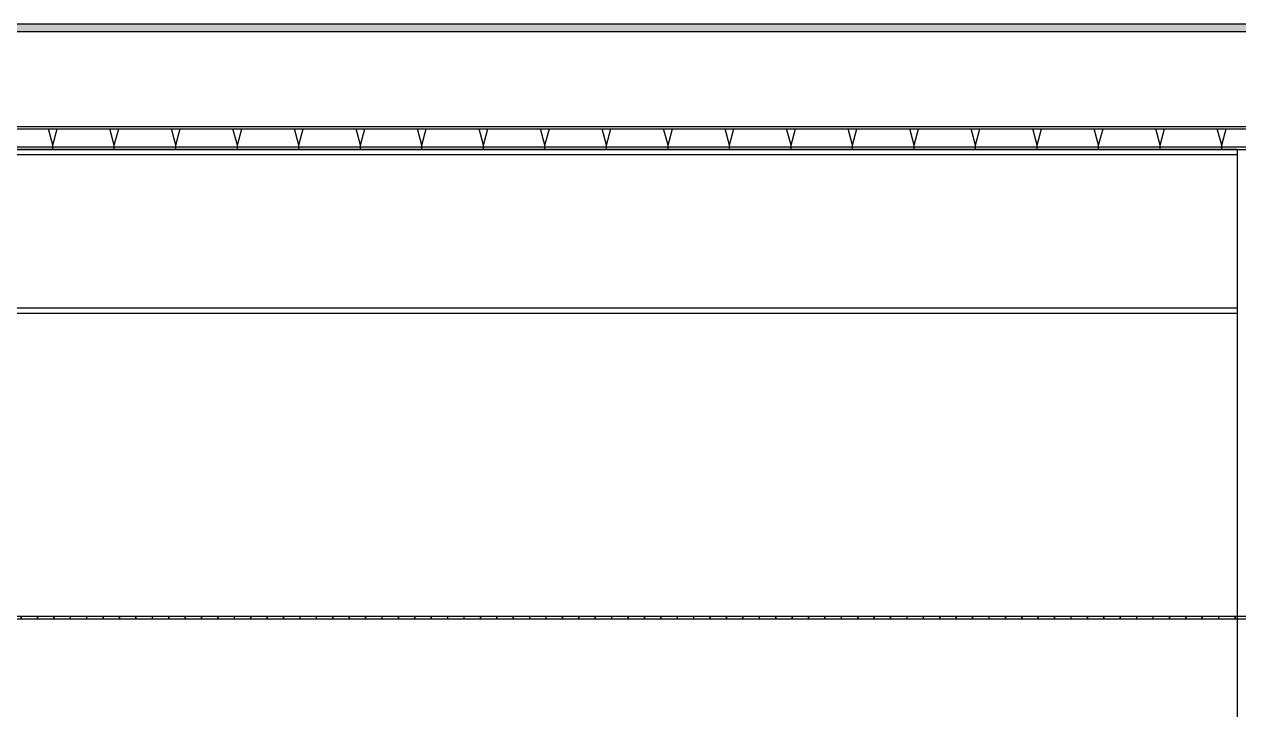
# Model space of a CAD drawing. Extents: x -3378 to 102197, y -3799 to 48702.
# Drawn here: x 87797 to 90758, y 16876 to 18548 of the extents above; entities that cross this region are included whole.
import ezdxf

# ---------------------------------------------------------------- set-up
doc = ezdxf.new("R2010")
doc.units = 0
doc.linetypes.add('CENTER', pattern=[2, 1.25, -0.25, 0.25, -0.25])
for name, color, linetype in [('GM_ANNO_DIMS', 4, 'Continuous'), ('GM_STEL_PRIM', 3, 'Continuous'), ('中心線 CENTER', 6, 'CENTER'), ('結構體 STRUCTURAL', 154, 'Continuous'), ('螺絲、螺栓', 4, 'Continuous')]:
    doc.layers.add(name, color=color, linetype=linetype)

# ---------------------------------------------------------------- blocks, each defined once
blk = doc.blocks.new('屋頂地板')
at = {"layer": '結構體 STRUCTURAL'}
h = blk.add_hatch(dxfattribs=at)
h.set_pattern_fill('AR-HBONE', color=256, scale=0.1)
h.set_pattern_definition([(45, (-52753.211, -90985.298), (0, 14.3684098), [30.48, -10.16]), (135, (-52746.027, -90978.114), (1e-15, 14.3684098), [30.48, -10.16])])
h.paths.add_polyline_path([(0, 0), (0, -17.5), (11600, -17.5), (11600, 0)])
blk.add_lwpolyline([(0, 0), (0, -17.5), (11600, -17.5), (11600, 0)], close=True, dxfattribs=at)
blk = doc.blocks.new('6t 矽酸鈣板')
at = {"layer": '結構體 STRUCTURAL', "ltscale": 50}
h = blk.add_hatch(dxfattribs=at)
h.set_pattern_fill('JIS_LC_20', color=256, scale=2, angle=45)
h.set_pattern_definition([(90, (-51370.39, -83265.073), (-40, 0), []), (90, (-51369.823, -83264.507), (-40, 0), [])])
h.paths.add_polyline_path([(11600, 6), (214.9, 6), (214.9, 0), (11600, 0)])
at = {"layer": '結構體 STRUCTURAL'}
blk.add_lwpolyline([(214.9, 6), (214.9, 0), (11600, 0), (11600, 6)], close=True, dxfattribs=at)
blk = doc.blocks.new('*U781')
at = {"layer": 'GM_STEL_PRIM'}
for p, q in [((0, -15), (-10.7, 25)), ((0, -15), (10.7, 25)), ((0, -25), (0, -15))]:
    blk.add_line(p, q, dxfattribs=at)
blk = doc.blocks.new('*U782')
at = {"layer": 'GM_ANNO_DIMS', "color": 0, "linetype": 'ByBlock', "lineweight": -2}
for p in [(1950, 0), (2100, 0), (2250, 0), (2400, 0), (2550, 0), (2700, 0), (2850, 0), (3000, 0), (3150, 0), (3300, 0), (3450, 0), (3600, 0), (3750, 0), (3900, 0), (4050, 0), (4200, 0), (4350, 0), (4500, 0), (4650, 0), (4800, 0)]:
    blk.add_blockref('*U781', p, dxfattribs=at)

msp = doc.modelspace()

# ---------------------------------------------------------------- linework, layer by layer
at = {"layer": 'GM_STEL_PRIM', "elevation": 0}
msp.add_lwpolyline([(97595.869, 18298.085), (85895.866, 18298.085), (85895.866, 18293.085), (97595.869, 18293.085)], close=True, dxfattribs=at)
at = {"layer": '中心線 CENTER', "ltscale": 15}
msp.add_line((100852.946, 18548.085, 0), (82322.201, 18548.085, 0), dxfattribs=at)
at = {"layer": '結構體 STRUCTURAL'}
for p, q in [((90754.403, 18243.085, 0), (86295.866, 18243.085, 0)), ((90754.403, 18243.085, 0), (90754.403, 6180.085, 0)), ((90754.403, 18230.085, 0), (86295.866, 18230.085, 0)), ((90754.403, 17856.085, 0), (86295.866, 17856.085, 0)), ((90754.403, 17843.085, 0), (86295.866, 17843.085, 0))]:
    msp.add_line(p, q, dxfattribs=at)
at = {"layer": '結構體 STRUCTURAL', "elevation": 0}
msp.add_lwpolyline([(85895.866, 18243.085), (94032.107, 18243.085), (94032.107, 18248.085), (85895.866, 18248.085)], close=True, dxfattribs=at)

# ---------------------------------------------------------------- block references
at = {"layer": 'GM_ANNO_DIMS'}
msp.add_blockref('*U782', (85916.866, 18268.085, 0), dxfattribs=at)
at = {"layer": '螺絲、螺栓'}
for name, p in [('屋頂地板', (85845.866, 18548.085, 0)), ('6t 矽酸鈣板', (85845.866, 17098.085, 0))]:
    msp.add_blockref(name, p, dxfattribs=at)

doc.saveas('drawing.dxf')
